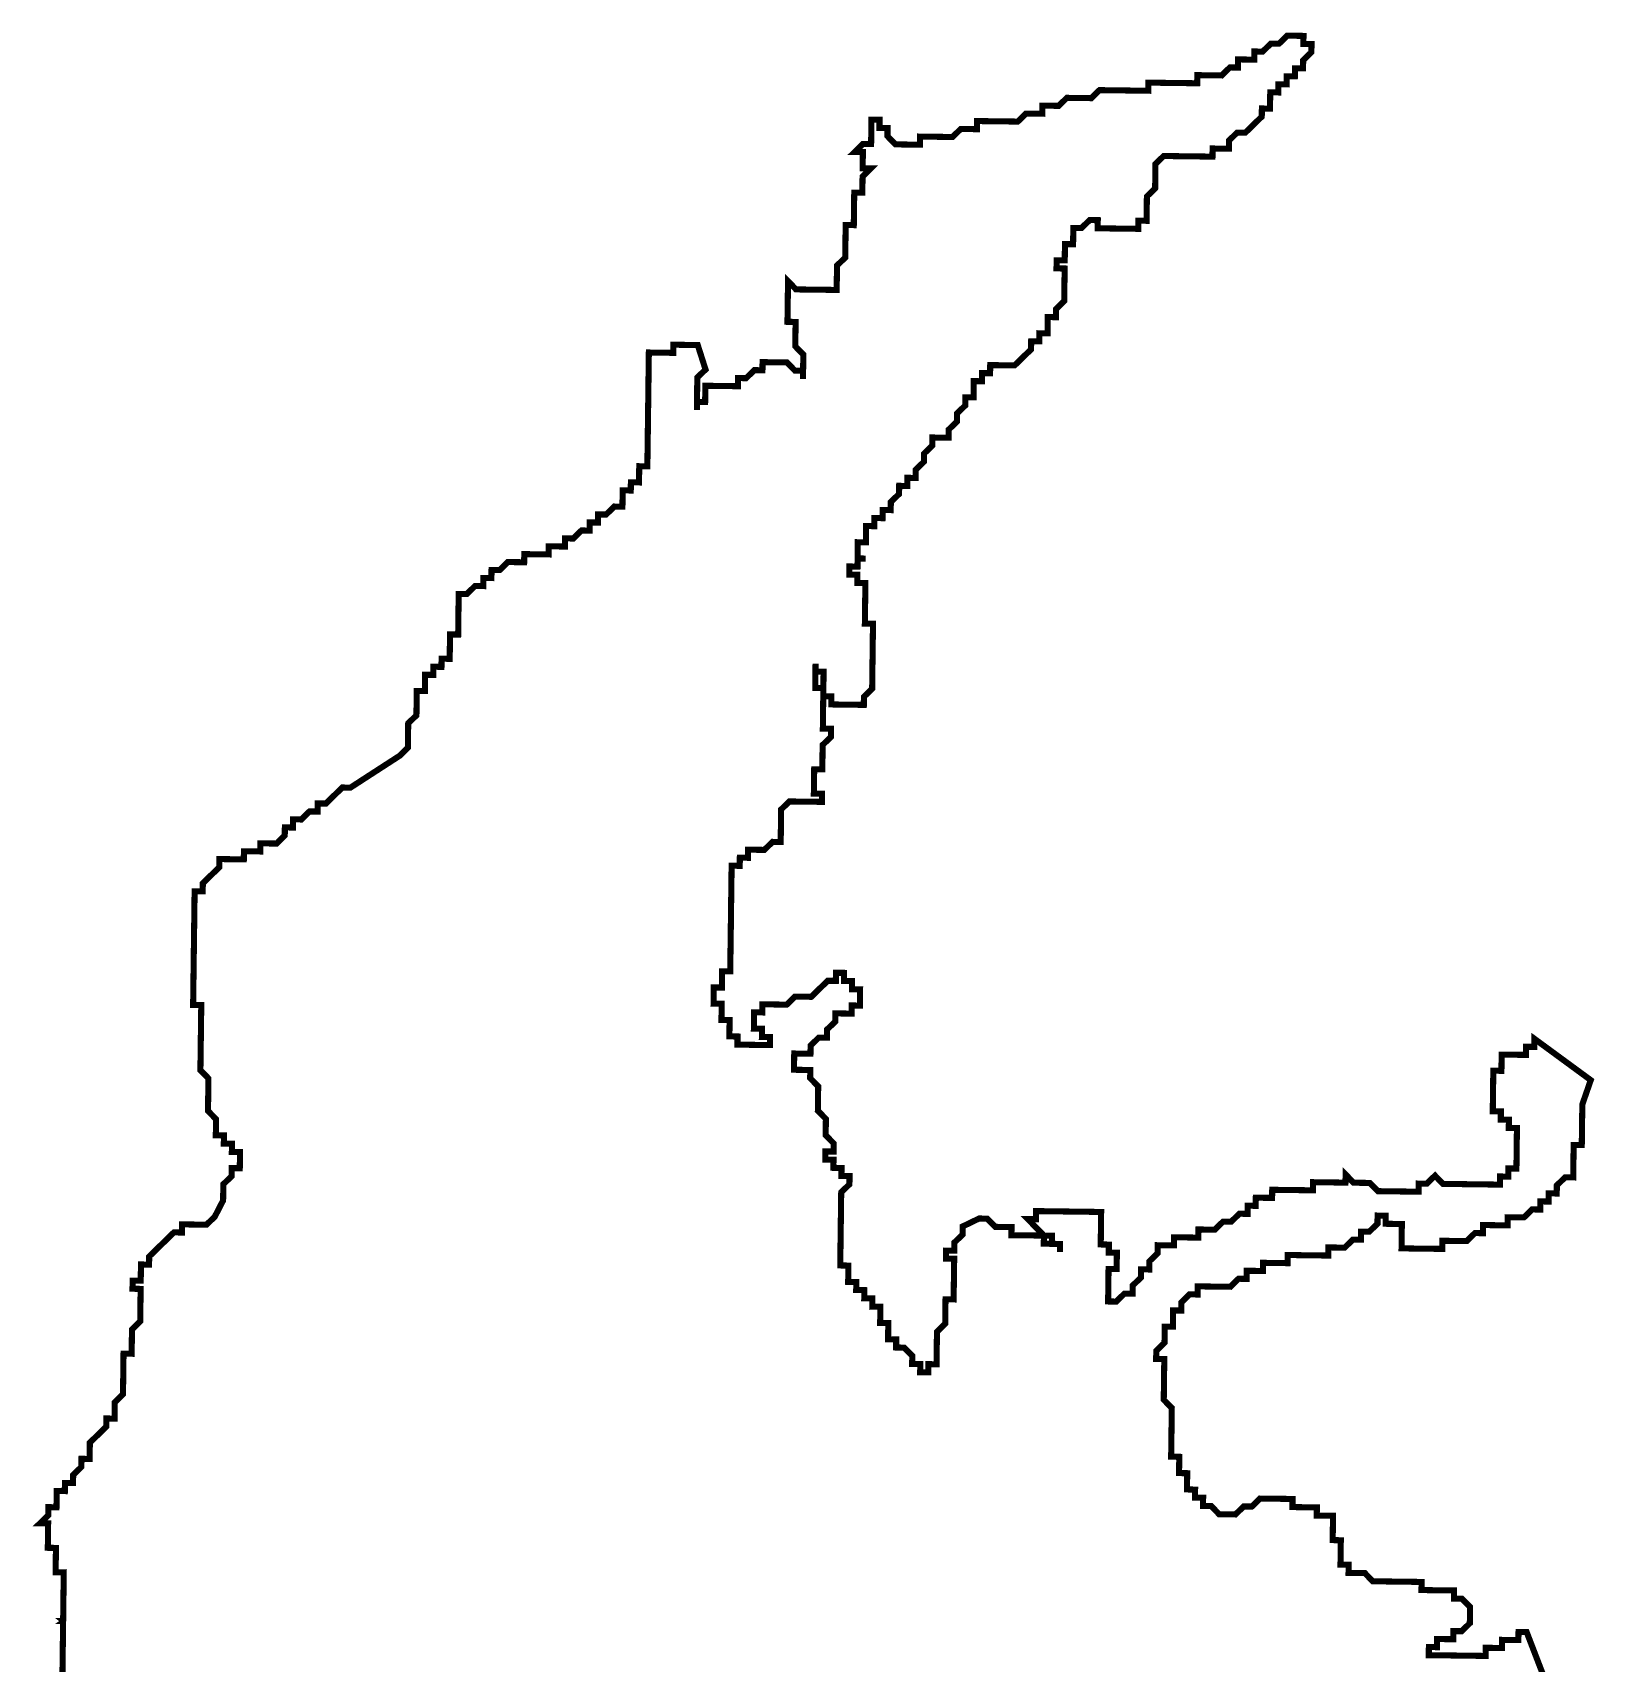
# Model space of a CAD drawing. Header units: metres. Extents: x 257673 to 289848, y 2129691 to 2228029.
# Drawn here: x 266103 to 266868, y 2172162 to 2172962 of the extents above; entities that cross this region are included whole.
import ezdxf

# ---------------------------------------------------------------- set-up
doc = ezdxf.new("R2010")
doc.units = ezdxf.units.M
doc.header["$MEASUREMENT"] = 0
doc.layers.add('HAZARDS LINE', color=1, linetype='Continuous')

msp = doc.modelspace()

# ---------------------------------------------------------------- linework, layer by layer
at = {"layer": 'HAZARDS LINE', "lineweight": 18}
msp.add_lwpolyline([(266117.45, 2172154.94, 2.98, 2.98, 0), (266117.81, 2172182.84, 2.98, 2.98, 0), (266118.12, 2172206.76, 2.98, 2.98, 0), (266114.14, 2172206.81, 2.98, 2.98, 0), (266114.29, 2172218.77, 2.98, 2.98, 0), (266110.31, 2172218.82, 2.98, 2.98, 0), (266110.46, 2172230.78, 2.98, 2.98, 0), (266106.48, 2172230.83, 2.98, 2.98, 0), (266110.51, 2172234.77, 2.98, 2.98, 0), (266110.57, 2172238.75, 2.98, 2.98, 0), (266114.55, 2172238.7, 2.98, 2.98, 0), (266114.66, 2172246.67, 2.98, 2.98, 0), (266118.64, 2172246.62, 2.98, 2.98, 0), (266118.69, 2172250.61, 2.98, 2.98, 0), (266122.68, 2172250.56, 2.98, 2.98, 0), (266122.73, 2172254.54, 2.98, 2.98, 0), (266126.77, 2172258.48, 2.98, 2.98, 0), (266126.82, 2172262.46, 2.98, 2.98, 0), (266130.81, 2172262.41, 2.98, 2.98, 0), (266130.91, 2172270.38, 2.98, 2.98, 0), (266134.95, 2172274.32, 2.98, 2.98, 0), (266138.99, 2172278.25, 2.98, 2.98, 0), (266139.04, 2172282.24, 2.98, 2.98, 0), (266143.02, 2172282.19, 2.98, 2.98, 0), (266143.13, 2172290.16, 2.98, 2.98, 0), (266147.16, 2172294.1, 2.98, 2.98, 0), (266147.42, 2172314.03, 2.98, 2.98, 0), (266151.41, 2172313.98, 2.98, 2.98, 0), (266151.56, 2172325.93, 2.98, 2.98, 0), (266155.6, 2172329.87, 2.98, 2.98, 0), (266155.81, 2172345.81, 2.98, 2.98, 0), (266151.82, 2172345.87, 2.98, 2.98, 0), (266151.88, 2172349.85, 2.98, 2.98, 0), (266155.86, 2172349.8, 2.98, 2.98, 0), (266155.97, 2172357.77, 2.98, 2.98, 0), (266159.95, 2172357.72, 2.98, 2.98, 0), (266160, 2172361.71, 2.98, 2.98, 0), (266164.04, 2172365.64, 2.98, 2.98, 0), (266168.08, 2172369.58, 2.98, 2.98, 0), (266172.12, 2172373.51, 2.98, 2.98, 0), (266176.1, 2172373.46, 2.98, 2.98, 0), (266176.15, 2172377.45, 2.98, 2.98, 0), (266188.11, 2172377.29, 2.98, 2.98, 0), (266192.15, 2172381.22, 2.98, 2.98, 0), (266196.24, 2172389.15, 2.98, 2.98, 0), (266196.34, 2172397.12, 2.98, 2.98, 0), (266200.38, 2172401.05, 2.98, 2.98, 0), (266200.43, 2172405.04, 2.98, 2.98, 0), (266204.42, 2172404.99, 2.98, 2.98, 0), (266204.52, 2172412.96, 2.98, 2.98, 0), (266200.53, 2172413.01, 2.98, 2.98, 0), (266200.59, 2172417, 2.98, 2.98, 0), (266196.6, 2172417.05, 2.98, 2.98, 0), (266196.65, 2172421.04, 2.98, 2.98, 0), (266192.67, 2172421.09, 2.98, 2.98, 0), (266192.77, 2172429.06, 2.98, 2.98, 0), (266188.84, 2172433.1, 2.98, 2.98, 0), (266189.04, 2172449.04, 2.98, 2.98, 0), (266185.11, 2172453.08, 2.98, 2.98, 0), (266185.53, 2172484.97, 2.98, 2.98, 0), (266181.54, 2172485.02, 2.98, 2.98, 0), (266182.27, 2172540.83, 2.98, 2.98, 0), (266186.25, 2172540.78, 2.98, 2.98, 0), (266186.3, 2172544.77, 2.98, 2.98, 0), (266190.34, 2172548.7, 2.98, 2.98, 0), (266194.38, 2172552.64, 2.98, 2.98, 0), (266194.43, 2172556.62, 2.98, 2.98, 0), (266198.42, 2172556.57, 2.98, 2.98, 0), (266202.4, 2172556.52, 2.98, 2.98, 0), (266206.39, 2172556.47, 2.98, 2.98, 0), (266206.44, 2172560.45, 2.98, 2.98, 0), (266210.43, 2172560.4, 2.98, 2.98, 0), (266214.41, 2172560.35, 2.98, 2.98, 0), (266214.46, 2172564.34, 2.98, 2.98, 0), (266218.45, 2172564.28, 2.98, 2.98, 0), (266222.43, 2172564.23, 2.98, 2.98, 0), (266226.47, 2172568.17, 2.98, 2.98, 0), (266226.52, 2172572.15, 2.98, 2.98, 0), (266230.51, 2172572.1, 2.98, 2.98, 0), (266230.56, 2172576.09, 2.98, 2.98, 0), (266234.55, 2172576.04, 2.98, 2.98, 0), (266238.59, 2172579.97, 2.98, 2.98, 0), (266242.57, 2172579.92, 2.98, 2.98, 0), (266242.62, 2172583.91, 2.98, 2.98, 0), (266246.61, 2172583.85, 2.98, 2.98, 0), (266250.65, 2172587.79, 2.98, 2.98, 0), (266254.68, 2172591.72, 2.98, 2.98, 0), (266258.67, 2172591.67, 2.98, 2.98, 0), (266270.73, 2172599.49, 2.98, 2.98, 0), (266282.79, 2172607.3, 2.98, 2.98, 0), (266286.83, 2172611.24, 2.98, 2.98, 0), (266286.88, 2172615.23, 2.98, 2.98, 0), (266286.93, 2172619.21, 2.98, 2.98, 0), (266286.98, 2172623.2, 2.98, 2.98, 0), (266291.02, 2172627.13, 2.98, 2.98, 0), (266291.07, 2172631.12, 2.98, 2.98, 0), (266291.13, 2172635.11, 2.98, 2.98, 0), (266291.18, 2172639.09, 2.98, 2.98, 0), (266295.16, 2172639.04, 2.98, 2.98, 0), (266295.22, 2172643.03, 2.98, 2.98, 0), (266295.27, 2172647.01, 2.98, 2.98, 0), (266299.25, 2172646.96, 2.98, 2.98, 0), (266299.3, 2172650.95, 2.98, 2.98, 0), (266303.29, 2172650.9, 2.98, 2.98, 0), (266303.34, 2172654.88, 2.98, 2.98, 0), (266307.33, 2172654.83, 2.98, 2.98, 0), (266307.38, 2172658.82, 2.98, 2.98, 0), (266307.43, 2172662.8, 2.98, 2.98, 0), (266307.48, 2172666.79, 2.98, 2.98, 0), (266311.47, 2172666.74, 2.98, 2.98, 0), (266311.52, 2172670.72, 2.98, 2.98, 0), (266311.57, 2172674.71, 2.98, 2.98, 0), (266311.63, 2172678.7, 2.98, 2.98, 0), (266311.68, 2172682.68, 2.98, 2.98, 0), (266311.73, 2172686.67, 2.98, 2.98, 0), (266315.71, 2172686.62, 2.98, 2.98, 0), (266319.75, 2172690.55, 2.98, 2.98, 0), (266323.74, 2172690.5, 2.98, 2.98, 0), (266323.79, 2172694.49, 2.98, 2.98, 0), (266327.78, 2172694.43, 2.98, 2.98, 0), (266327.83, 2172698.42, 2.98, 2.98, 0), (266331.81, 2172698.37, 2.98, 2.98, 0), (266335.85, 2172702.3, 2.98, 2.98, 0), (266339.84, 2172702.25, 2.98, 2.98, 0), (266343.82, 2172702.2, 2.98, 2.98, 0), (266343.87, 2172706.19, 2.98, 2.98, 0), (266347.86, 2172706.13, 2.98, 2.98, 0), (266351.85, 2172706.08, 2.98, 2.98, 0), (266355.83, 2172706.03, 2.98, 2.98, 0), (266355.88, 2172710.02, 2.98, 2.98, 0), (266359.87, 2172709.96, 2.98, 2.98, 0), (266363.85, 2172709.91, 2.98, 2.98, 0), (266363.91, 2172713.9, 2.98, 2.98, 0), (266367.89, 2172713.85, 2.98, 2.98, 0), (266371.93, 2172717.78, 2.98, 2.98, 0), (266375.92, 2172717.73, 2.98, 2.98, 0), (266375.97, 2172721.72, 2.98, 2.98, 0), (266379.95, 2172721.66, 2.98, 2.98, 0), (266380, 2172725.65, 2.98, 2.98, 0), (266383.99, 2172725.6, 2.98, 2.98, 0), (266388.03, 2172729.53, 2.98, 2.98, 0), (266392.01, 2172729.48, 2.98, 2.98, 0), (266392.12, 2172737.45, 2.98, 2.98, 0), (266396.1, 2172737.4, 2.98, 2.98, 0), (266396.15, 2172741.39, 2.98, 2.98, 0), (266400.14, 2172741.34, 2.98, 2.98, 0), (266400.19, 2172745.32, 2.98, 2.98, 0), (266400.24, 2172749.31, 2.98, 2.98, 0), (266404.23, 2172749.26, 2.98, 2.98, 0), (266404.28, 2172753.24, 2.98, 2.98, 0), (266404.33, 2172757.23, 2.98, 2.98, 0), (266404.39, 2172761.22, 2.98, 2.98, 0), (266404.44, 2172765.2, 2.98, 2.98, 0), (266404.49, 2172769.19, 2.98, 2.98, 0), (266404.54, 2172773.17, 2.98, 2.98, 0), (266404.59, 2172777.16, 2.98, 2.98, 0), (266404.65, 2172781.15, 2.98, 2.98, 0), (266404.7, 2172785.13, 2.98, 2.98, 0), (266404.75, 2172789.12, 2.98, 2.98, 0), (266404.8, 2172793.11, 2.98, 2.98, 0), (266404.85, 2172797.09, 2.98, 2.98, 0), (266404.9, 2172801.08, 2.98, 2.98, 0), (266404.96, 2172805.07, 2.98, 2.98, 0), (266408.94, 2172805.01, 2.98, 2.98, 0), (266412.93, 2172804.96, 2.98, 2.98, 0), (266416.91, 2172804.91, 2.98, 2.98, 0), (266416.97, 2172808.9, 2.98, 2.98, 0), (266420.95, 2172808.84, 2.98, 2.98, 0), (266428.92, 2172808.74, 2.98, 2.98, 0), (266432.75, 2172796.73, 2.98, 2.98, 0), (266428.72, 2172792.8, 2.98, 2.98, 0), (266428.66, 2172788.81, 2.98, 2.98, 0), (266428.61, 2172784.82, 2.98, 2.98, 0), (266428.56, 2172780.84, 2.98, 2.98, 0), (266428.51, 2172776.85, 2.98, 2.98, 0), (266428.56, 2172780.84, 2.98, 2.98, 0), (266432.55, 2172780.78, 2.98, 2.98, 0), (266432.6, 2172784.77, 2.98, 2.98, 0), (266432.65, 2172788.76, 2.98, 2.98, 0), (266436.63, 2172788.71, 2.98, 2.98, 0), (266440.62, 2172788.65, 2.98, 2.98, 0), (266444.61, 2172788.6, 2.98, 2.98, 0), (266448.59, 2172788.55, 2.98, 2.98, 0), (266448.64, 2172792.54, 2.98, 2.98, 0), (266452.63, 2172792.48, 2.98, 2.98, 0), (266456.67, 2172796.42, 2.98, 2.98, 0), (266460.65, 2172796.37, 2.98, 2.98, 0), (266460.7, 2172800.35, 2.98, 2.98, 0), (266464.69, 2172800.3, 2.98, 2.98, 0), (266468.68, 2172800.25, 2.98, 2.98, 0), (266472.66, 2172800.2, 2.98, 2.98, 0), (266476.6, 2172796.16, 2.98, 2.98, 0), (266480.58, 2172796.11, 2.98, 2.98, 0), (266480.53, 2172792.12, 2.98, 2.98, 0), (266480.58, 2172796.11, 2.98, 2.98, 0), (266480.63, 2172800.09, 2.98, 2.98, 0), (266480.68, 2172804.08, 2.98, 2.98, 0), (266476.75, 2172808.12, 2.98, 2.98, 0), (266476.8, 2172812.1, 2.98, 2.98, 0), (266476.85, 2172816.09, 2.98, 2.98, 0), (266476.91, 2172820.08, 2.98, 2.98, 0), (266472.92, 2172820.13, 2.98, 2.98, 0), (266472.97, 2172824.12, 2.98, 2.98, 0), (266473.02, 2172828.1, 2.98, 2.98, 0), (266473.08, 2172832.09, 2.98, 2.98, 0), (266473.13, 2172836.07, 2.98, 2.98, 0), (266473.18, 2172840.06, 2.98, 2.98, 0), (266477.11, 2172836.02, 2.98, 2.98, 0), (266481.1, 2172835.97, 2.98, 2.98, 0), (266485.09, 2172835.92, 2.98, 2.98, 0), (266489.07, 2172835.87, 2.98, 2.98, 0), (266497.04, 2172835.76, 2.98, 2.98, 0), (266497.09, 2172839.75, 2.98, 2.98, 0), (266497.15, 2172843.74, 2.98, 2.98, 0), (266497.2, 2172847.72, 2.98, 2.98, 0), (266501.24, 2172851.66, 2.98, 2.98, 0), (266501.29, 2172855.64, 2.98, 2.98, 0), (266501.39, 2172863.62, 2.98, 2.98, 0), (266501.44, 2172867.6, 2.98, 2.98, 0), (266505.43, 2172867.55, 2.98, 2.98, 0), (266505.48, 2172871.54, 2.98, 2.98, 0), (266505.53, 2172875.52, 2.98, 2.98, 0), (266505.59, 2172879.51, 2.98, 2.98, 0), (266505.64, 2172883.5, 2.98, 2.98, 0), (266509.62, 2172883.44, 2.98, 2.98, 0), (266509.67, 2172887.43, 2.98, 2.98, 0), (266509.73, 2172891.42, 2.98, 2.98, 0), (266513.76, 2172895.35, 2.98, 2.98, 0), (266509.78, 2172895.4, 2.98, 2.98, 0), (266509.83, 2172899.39, 2.98, 2.98, 0), (266509.88, 2172903.38, 2.98, 2.98, 0), (266505.9, 2172903.43, 2.98, 2.98, 0), (266509.93, 2172907.36, 2.98, 2.98, 0), (266513.92, 2172907.31, 2.98, 2.98, 0), (266513.97, 2172911.3, 2.98, 2.98, 0), (266514.02, 2172915.28, 2.98, 2.98, 0), (266514.08, 2172919.27, 2.98, 2.98, 0), (266518.06, 2172919.22, 2.98, 2.98, 0), (266518.01, 2172915.23, 2.98, 2.98, 0), (266521.99, 2172915.18, 2.98, 2.98, 0), (266521.94, 2172911.19, 2.98, 2.98, 0), (266525.88, 2172907.15, 2.98, 2.98, 0), (266529.86, 2172907.1, 2.98, 2.98, 0), (266533.85, 2172907.05, 2.98, 2.98, 0), (266537.83, 2172907, 2.98, 2.98, 0), (266537.89, 2172910.99, 2.98, 2.98, 0), (266541.87, 2172910.93, 2.98, 2.98, 0), (266545.86, 2172910.88, 2.98, 2.98, 0), (266549.84, 2172910.83, 2.98, 2.98, 0), (266553.83, 2172910.78, 2.98, 2.98, 0), (266557.87, 2172914.71, 2.98, 2.98, 0), (266561.85, 2172914.66, 2.98, 2.98, 0), (266565.84, 2172914.61, 2.98, 2.98, 0), (266565.89, 2172918.59, 2.98, 2.98, 0), (266569.88, 2172918.54, 2.98, 2.98, 0), (266573.86, 2172918.49, 2.98, 2.98, 0), (266577.85, 2172918.44, 2.98, 2.98, 0), (266581.83, 2172918.39, 2.98, 2.98, 0), (266585.82, 2172918.34, 2.98, 2.98, 0), (266589.86, 2172922.27, 2.98, 2.98, 0), (266593.84, 2172922.22, 2.98, 2.98, 0), (266597.83, 2172922.17, 2.98, 2.98, 0), (266597.88, 2172926.15, 2.98, 2.98, 0), (266601.86, 2172926.1, 2.98, 2.98, 0), (266605.85, 2172926.05, 2.98, 2.98, 0), (266609.89, 2172929.98, 2.98, 2.98, 0), (266613.87, 2172929.93, 2.98, 2.98, 0), (266617.86, 2172929.88, 2.98, 2.98, 0), (266621.84, 2172929.83, 2.98, 2.98, 0), (266625.88, 2172933.76, 2.98, 2.98, 0), (266629.87, 2172933.71, 2.98, 2.98, 0), (266633.85, 2172933.66, 2.98, 2.98, 0), (266637.84, 2172933.61, 2.98, 2.98, 0), (266641.83, 2172933.55, 2.98, 2.98, 0), (266645.81, 2172933.5, 2.98, 2.98, 0), (266649.8, 2172933.45, 2.98, 2.98, 0), (266649.85, 2172937.44, 2.98, 2.98, 0), (266653.83, 2172937.39, 2.98, 2.98, 0), (266657.82, 2172937.33, 2.98, 2.98, 0), (266661.81, 2172937.28, 2.98, 2.98, 0), (266665.79, 2172937.23, 2.98, 2.98, 0), (266669.78, 2172937.18, 2.98, 2.98, 0), (266673.76, 2172937.13, 2.98, 2.98, 0), (266673.81, 2172941.11, 2.98, 2.98, 0), (266677.8, 2172941.06, 2.98, 2.98, 0), (266681.79, 2172941.01, 2.98, 2.98, 0), (266685.77, 2172940.96, 2.98, 2.98, 0), (266689.81, 2172944.89, 2.98, 2.98, 0), (266693.8, 2172944.84, 2.98, 2.98, 0), (266693.85, 2172948.83, 2.98, 2.98, 0), (266697.83, 2172948.77, 2.98, 2.98, 0), (266701.82, 2172948.72, 2.98, 2.98, 0), (266701.87, 2172952.71, 2.98, 2.98, 0), (266705.86, 2172952.66, 2.98, 2.98, 0), (266709.89, 2172956.59, 2.98, 2.98, 0), (266713.88, 2172956.54, 2.98, 2.98, 0), (266717.92, 2172960.47, 2.98, 2.98, 0), (266721.9, 2172960.42, 2.98, 2.98, 0), (266725.89, 2172960.37, 2.98, 2.98, 0), (266725.84, 2172956.38, 2.98, 2.98, 0), (266729.82, 2172956.33, 2.98, 2.98, 0), (266729.77, 2172952.34, 2.98, 2.98, 0), (266725.73, 2172948.41, 2.98, 2.98, 0), (266725.68, 2172944.42, 2.98, 2.98, 0), (266721.7, 2172944.48, 2.98, 2.98, 0), (266721.64, 2172940.49, 2.98, 2.98, 0), (266717.66, 2172940.54, 2.98, 2.98, 0), (266717.61, 2172936.56, 2.98, 2.98, 0), (266713.62, 2172936.61, 2.98, 2.98, 0), (266713.57, 2172932.62, 2.98, 2.98, 0), (266709.58, 2172932.67, 2.98, 2.98, 0), (266709.53, 2172928.69, 2.98, 2.98, 0), (266709.48, 2172924.7, 2.98, 2.98, 0), (266705.49, 2172924.75, 2.98, 2.98, 0), (266705.44, 2172920.77, 2.98, 2.98, 0), (266701.4, 2172916.83, 2.98, 2.98, 0), (266697.37, 2172912.9, 2.98, 2.98, 0), (266693.38, 2172912.95, 2.98, 2.98, 0), (266689.34, 2172909.01, 2.98, 2.98, 0), (266689.29, 2172905.03, 2.98, 2.98, 0), (266685.31, 2172905.08, 2.98, 2.98, 0), (266681.32, 2172905.13, 2.98, 2.98, 0), (266681.27, 2172901.14, 2.98, 2.98, 0), (266677.28, 2172901.2, 2.98, 2.98, 0), (266673.3, 2172901.25, 2.98, 2.98, 0), (266669.31, 2172901.3, 2.98, 2.98, 0), (266665.32, 2172901.35, 2.98, 2.98, 0), (266661.34, 2172901.4, 2.98, 2.98, 0), (266657.35, 2172901.46, 2.98, 2.98, 0), (266653.32, 2172897.52, 2.98, 2.98, 0), (266653.26, 2172893.54, 2.98, 2.98, 0), (266653.21, 2172889.55, 2.98, 2.98, 0), (266653.16, 2172885.56, 2.98, 2.98, 0), (266649.12, 2172881.63, 2.98, 2.98, 0), (266649.07, 2172877.64, 2.98, 2.98, 0), (266649.02, 2172873.66, 2.98, 2.98, 0), (266648.97, 2172869.67, 2.98, 2.98, 0), (266644.98, 2172869.72, 2.98, 2.98, 0), (266644.93, 2172865.73, 2.98, 2.98, 0), (266640.94, 2172865.79, 2.98, 2.98, 0), (266636.96, 2172865.84, 2.98, 2.98, 0), (266632.97, 2172865.89, 2.98, 2.98, 0), (266628.99, 2172865.94, 2.98, 2.98, 0), (266625, 2172865.99, 2.98, 2.98, 0), (266625.05, 2172869.98, 2.98, 2.98, 0), (266621.07, 2172870.03, 2.98, 2.98, 0), (266617.03, 2172866.1, 2.98, 2.98, 0), (266613.04, 2172866.15, 2.98, 2.98, 0), (266612.99, 2172862.16, 2.98, 2.98, 0), (266612.94, 2172858.18, 2.98, 2.98, 0), (266608.95, 2172858.23, 2.98, 2.98, 0), (266608.9, 2172854.24, 2.98, 2.98, 0), (266608.85, 2172850.26, 2.98, 2.98, 0), (266604.86, 2172850.31, 2.98, 2.98, 0), (266604.81, 2172846.32, 2.98, 2.98, 0), (266608.8, 2172846.27, 2.98, 2.98, 0), (266608.75, 2172842.28, 2.98, 2.98, 0), (266608.69, 2172838.3, 2.98, 2.98, 0), (266608.64, 2172834.31, 2.98, 2.98, 0), (266608.59, 2172830.32, 2.98, 2.98, 0), (266604.55, 2172826.39, 2.98, 2.98, 0), (266604.5, 2172822.4, 2.98, 2.98, 0), (266600.52, 2172822.46, 2.98, 2.98, 0), (266600.46, 2172818.47, 2.98, 2.98, 0), (266600.41, 2172814.48, 2.98, 2.98, 0), (266596.43, 2172814.53, 2.98, 2.98, 0), (266596.37, 2172810.55, 2.98, 2.98, 0), (266592.39, 2172810.6, 2.98, 2.98, 0), (266592.34, 2172806.61, 2.98, 2.98, 0), (266588.3, 2172802.68, 2.98, 2.98, 0), (266584.26, 2172798.75, 2.98, 2.98, 0), (266580.28, 2172798.8, 2.98, 2.98, 0), (266576.29, 2172798.85, 2.98, 2.98, 0), (266572.3, 2172798.9, 2.98, 2.98, 0), (266572.25, 2172794.91, 2.98, 2.98, 0), (266568.27, 2172794.97, 2.98, 2.98, 0), (266568.21, 2172790.98, 2.98, 2.98, 0), (266564.23, 2172791.03, 2.98, 2.98, 0), (266564.18, 2172787.05, 2.98, 2.98, 0), (266564.13, 2172783.06, 2.98, 2.98, 0), (266560.14, 2172783.11, 2.98, 2.98, 0), (266560.09, 2172779.12, 2.98, 2.98, 0), (266556.05, 2172775.19, 2.98, 2.98, 0), (266556, 2172771.2, 2.98, 2.98, 0), (266551.96, 2172767.27, 2.98, 2.98, 0), (266551.91, 2172763.28, 2.98, 2.98, 0), (266547.92, 2172763.33, 2.98, 2.98, 0), (266543.94, 2172763.39, 2.98, 2.98, 0), (266543.89, 2172759.4, 2.98, 2.98, 0), (266539.85, 2172755.47, 2.98, 2.98, 0), (266539.8, 2172751.48, 2.98, 2.98, 0), (266535.76, 2172747.55, 2.98, 2.98, 0), (266535.71, 2172743.56, 2.98, 2.98, 0), (266531.72, 2172743.61, 2.98, 2.98, 0), (266531.67, 2172739.62, 2.98, 2.98, 0), (266527.68, 2172739.68, 2.98, 2.98, 0), (266527.63, 2172735.69, 2.98, 2.98, 0), (266523.59, 2172731.76, 2.98, 2.98, 0), (266523.54, 2172727.77, 2.98, 2.98, 0), (266519.56, 2172727.82, 2.98, 2.98, 0), (266519.5, 2172723.83, 2.98, 2.98, 0), (266515.52, 2172723.89, 2.98, 2.98, 0), (266515.47, 2172719.9, 2.98, 2.98, 0), (266511.48, 2172719.95, 2.98, 2.98, 0), (266511.43, 2172715.97, 2.98, 2.98, 0), (266511.38, 2172711.98, 2.98, 2.98, 0), (266507.39, 2172712.03, 2.98, 2.98, 0), (266507.34, 2172708.04, 2.98, 2.98, 0), (266507.29, 2172704.06, 2.98, 2.98, 0), (266511.27, 2172704.01, 2.98, 2.98, 0), (266507.29, 2172704.06, 2.98, 2.98, 0), (266507.24, 2172700.07, 2.98, 2.98, 0), (266503.25, 2172700.12, 2.98, 2.98, 0), (266503.2, 2172696.14, 2.98, 2.98, 0), (266507.18, 2172696.09, 2.98, 2.98, 0), (266507.13, 2172692.1, 2.98, 2.98, 0), (266511.12, 2172692.05, 2.98, 2.98, 0), (266511.07, 2172688.06, 2.98, 2.98, 0), (266511.01, 2172684.07, 2.98, 2.98, 0), (266510.96, 2172680.09, 2.98, 2.98, 0), (266510.91, 2172676.1, 2.98, 2.98, 0), (266510.86, 2172672.12, 2.98, 2.98, 0), (266514.84, 2172672.06, 2.98, 2.98, 0), (266514.79, 2172668.08, 2.98, 2.98, 0), (266514.74, 2172664.09, 2.98, 2.98, 0), (266514.69, 2172660.1, 2.98, 2.98, 0), (266514.64, 2172656.12, 2.98, 2.98, 0), (266514.58, 2172652.13, 2.98, 2.98, 0), (266514.53, 2172648.15, 2.98, 2.98, 0), (266514.48, 2172644.16, 2.98, 2.98, 0), (266514.43, 2172640.17, 2.98, 2.98, 0), (266510.39, 2172636.24, 2.98, 2.98, 0), (266510.34, 2172632.25, 2.98, 2.98, 0), (266506.35, 2172632.3, 2.98, 2.98, 0), (266502.37, 2172632.36, 2.98, 2.98, 0), (266498.38, 2172632.41, 2.98, 2.98, 0), (266494.4, 2172632.46, 2.98, 2.98, 0), (266494.45, 2172636.45, 2.98, 2.98, 0), (266490.46, 2172636.5, 2.98, 2.98, 0), (266490.51, 2172640.48, 2.98, 2.98, 0), (266490.57, 2172644.47, 2.98, 2.98, 0), (266490.62, 2172648.46, 2.98, 2.98, 0), (266486.63, 2172648.51, 2.98, 2.98, 0), (266486.68, 2172652.5, 2.98, 2.98, 0), (266486.63, 2172648.51, 2.98, 2.98, 0), (266486.58, 2172644.52, 2.98, 2.98, 0), (266486.53, 2172640.54, 2.98, 2.98, 0), (266490.51, 2172640.48, 2.98, 2.98, 0), (266490.46, 2172636.5, 2.98, 2.98, 0), (266490.41, 2172632.51, 2.98, 2.98, 0), (266490.36, 2172628.53, 2.98, 2.98, 0), (266490.31, 2172624.54, 2.98, 2.98, 0), (266490.26, 2172620.55, 2.98, 2.98, 0), (266494.24, 2172620.5, 2.98, 2.98, 0), (266494.19, 2172616.51, 2.98, 2.98, 0), (266490.15, 2172612.58, 2.98, 2.98, 0), (266490.1, 2172608.59, 2.98, 2.98, 0), (266490.05, 2172604.61, 2.98, 2.98, 0), (266490, 2172600.62, 2.98, 2.98, 0), (266486.01, 2172600.67, 2.98, 2.98, 0), (266485.96, 2172596.69, 2.98, 2.98, 0), (266485.91, 2172592.7, 2.98, 2.98, 0), (266485.85, 2172588.71, 2.98, 2.98, 0), (266489.84, 2172588.66, 2.98, 2.98, 0), (266489.79, 2172584.68, 2.98, 2.98, 0), (266485.8, 2172584.73, 2.98, 2.98, 0), (266481.82, 2172584.78, 2.98, 2.98, 0), (266477.83, 2172584.83, 2.98, 2.98, 0), (266473.85, 2172584.88, 2.98, 2.98, 0), (266469.81, 2172580.95, 2.98, 2.98, 0), (266469.76, 2172576.96, 2.98, 2.98, 0), (266469.7, 2172572.98, 2.98, 2.98, 0), (266469.65, 2172568.99, 2.98, 2.98, 0), (266469.6, 2172565, 2.98, 2.98, 0), (266465.61, 2172565.06, 2.98, 2.98, 0), (266461.58, 2172561.12, 2.98, 2.98, 0), (266457.59, 2172561.17, 2.98, 2.98, 0), (266453.61, 2172561.22, 2.98, 2.98, 0), (266453.55, 2172557.24, 2.98, 2.98, 0), (266449.57, 2172557.29, 2.98, 2.98, 0), (266449.52, 2172553.3, 2.98, 2.98, 0), (266445.53, 2172553.36, 2.98, 2.98, 0), (266445.48, 2172549.37, 2.98, 2.98, 0), (266445.43, 2172545.38, 2.98, 2.98, 0), (266445.38, 2172541.4, 2.98, 2.98, 0), (266445.32, 2172537.41, 2.98, 2.98, 0), (266445.27, 2172533.42, 2.98, 2.98, 0), (266445.22, 2172529.44, 2.98, 2.98, 0), (266445.17, 2172525.45, 2.98, 2.98, 0), (266445.12, 2172521.46, 2.98, 2.98, 0), (266445.06, 2172517.48, 2.98, 2.98, 0), (266445.01, 2172513.49, 2.98, 2.98, 0), (266444.96, 2172509.51, 2.98, 2.98, 0), (266444.91, 2172505.52, 2.98, 2.98, 0), (266444.86, 2172501.53, 2.98, 2.98, 0), (266440.87, 2172501.58, 2.98, 2.98, 0), (266440.82, 2172497.6, 2.98, 2.98, 0), (266440.77, 2172493.61, 2.98, 2.98, 0), (266436.78, 2172493.66, 2.98, 2.98, 0), (266436.73, 2172489.68, 2.98, 2.98, 0), (266436.68, 2172485.69, 2.98, 2.98, 0), (266440.66, 2172485.64, 2.98, 2.98, 0), (266440.61, 2172481.65, 2.98, 2.98, 0), (266440.56, 2172477.67, 2.98, 2.98, 0), (266444.55, 2172477.62, 2.98, 2.98, 0), (266444.49, 2172473.63, 2.98, 2.98, 0), (266444.44, 2172469.64, 2.98, 2.98, 0), (266448.43, 2172469.59, 2.98, 2.98, 0), (266448.38, 2172465.6, 2.98, 2.98, 0), (266452.36, 2172465.55, 2.98, 2.98, 0), (266456.35, 2172465.5, 2.98, 2.98, 0), (266460.33, 2172465.45, 2.98, 2.98, 0), (266464.32, 2172465.4, 2.98, 2.98, 0), (266464.37, 2172469.38, 2.98, 2.98, 0), (266460.38, 2172469.43, 2.98, 2.98, 0), (266460.44, 2172473.42, 2.98, 2.98, 0), (266456.45, 2172473.47, 2.98, 2.98, 0), (266456.5, 2172477.46, 2.98, 2.98, 0), (266456.55, 2172481.45, 2.98, 2.98, 0), (266460.54, 2172481.39, 2.98, 2.98, 0), (266460.59, 2172485.38, 2.98, 2.98, 0), (266464.58, 2172485.33, 2.98, 2.98, 0), (266468.56, 2172485.28, 2.98, 2.98, 0), (266472.55, 2172485.22, 2.98, 2.98, 0), (266476.59, 2172489.16, 2.98, 2.98, 0), (266480.57, 2172489.11, 2.98, 2.98, 0), (266484.56, 2172489.06, 2.98, 2.98, 0), (266488.6, 2172492.99, 2.98, 2.98, 0), (266492.63, 2172496.92, 2.98, 2.98, 0), (266496.62, 2172496.87, 2.98, 2.98, 0), (266496.67, 2172500.86, 2.98, 2.98, 0), (266500.66, 2172500.81, 2.98, 2.98, 0), (266500.6, 2172496.82, 2.98, 2.98, 0), (266504.59, 2172496.77, 2.98, 2.98, 0), (266504.54, 2172492.78, 2.98, 2.98, 0), (266508.52, 2172492.73, 2.98, 2.98, 0), (266508.47, 2172488.74, 2.98, 2.98, 0), (266508.42, 2172484.76, 2.98, 2.98, 0), (266504.43, 2172484.81, 2.98, 2.98, 0), (266504.38, 2172480.82, 2.98, 2.98, 0), (266500.4, 2172480.88, 2.98, 2.98, 0), (266496.41, 2172480.93, 2.98, 2.98, 0), (266496.36, 2172476.94, 2.98, 2.98, 0), (266492.32, 2172473.01, 2.98, 2.98, 0), (266492.27, 2172469.02, 2.98, 2.98, 0), (266488.28, 2172469.07, 2.98, 2.98, 0), (266484.25, 2172465.14, 2.98, 2.98, 0), (266484.19, 2172461.15, 2.98, 2.98, 0), (266480.21, 2172461.2, 2.98, 2.98, 0), (266476.22, 2172461.25, 2.98, 2.98, 0), (266476.17, 2172457.27, 2.98, 2.98, 0), (266476.12, 2172453.28, 2.98, 2.98, 0), (266480.11, 2172453.23, 2.98, 2.98, 0), (266484.09, 2172453.18, 2.98, 2.98, 0), (266484.04, 2172449.19, 2.98, 2.98, 0), (266487.97, 2172445.15, 2.98, 2.98, 0), (266487.92, 2172441.17, 2.98, 2.98, 0), (266487.87, 2172437.18, 2.98, 2.98, 0), (266487.82, 2172433.19, 2.98, 2.98, 0), (266491.75, 2172429.16, 2.98, 2.98, 0), (266491.7, 2172425.17, 2.98, 2.98, 0), (266491.65, 2172421.18, 2.98, 2.98, 0), (266495.58, 2172417.15, 2.98, 2.98, 0), (266495.53, 2172413.16, 2.98, 2.98, 0), (266491.54, 2172413.21, 2.98, 2.98, 0), (266491.49, 2172409.22, 2.98, 2.98, 0), (266495.48, 2172409.17, 2.98, 2.98, 0), (266495.43, 2172405.19, 2.98, 2.98, 0), (266499.41, 2172405.13, 2.98, 2.98, 0), (266499.36, 2172401.15, 2.98, 2.98, 0), (266503.34, 2172401.1, 2.98, 2.98, 0), (266503.29, 2172397.11, 2.98, 2.98, 0), (266499.26, 2172393.18, 2.98, 2.98, 0), (266499.2, 2172389.19, 2.98, 2.98, 0), (266499.15, 2172385.2, 2.98, 2.98, 0), (266499.1, 2172381.22, 2.98, 2.98, 0), (266499.05, 2172377.23, 2.98, 2.98, 0), (266499, 2172373.24, 2.98, 2.98, 0), (266498.94, 2172369.26, 2.98, 2.98, 0), (266498.89, 2172365.27, 2.98, 2.98, 0), (266498.84, 2172361.28, 2.98, 2.98, 0), (266498.79, 2172357.3, 2.98, 2.98, 0), (266502.77, 2172357.25, 2.98, 2.98, 0), (266502.72, 2172353.26, 2.98, 2.98, 0), (266502.67, 2172349.27, 2.98, 2.98, 0), (266506.66, 2172349.22, 2.98, 2.98, 0), (266506.6, 2172345.24, 2.98, 2.98, 0), (266510.59, 2172345.18, 2.98, 2.98, 0), (266510.54, 2172341.2, 2.98, 2.98, 0), (266514.52, 2172341.15, 2.98, 2.98, 0), (266514.47, 2172337.16, 2.98, 2.98, 0), (266518.46, 2172337.11, 2.98, 2.98, 0), (266518.41, 2172333.12, 2.98, 2.98, 0), (266518.35, 2172329.13, 2.98, 2.98, 0), (266522.34, 2172329.08, 2.98, 2.98, 0), (266522.29, 2172325.1, 2.98, 2.98, 0), (266522.24, 2172321.11, 2.98, 2.98, 0), (266526.22, 2172321.06, 2.98, 2.98, 0), (266526.17, 2172317.07, 2.98, 2.98, 0), (266530.16, 2172317.02, 2.98, 2.98, 0), (266534.09, 2172312.98, 2.98, 2.98, 0), (266534.04, 2172309, 2.98, 2.98, 0), (266538.02, 2172308.94, 2.98, 2.98, 0), (266537.97, 2172304.96, 2.98, 2.98, 0), (266541.96, 2172304.91, 2.98, 2.98, 0), (266542.01, 2172308.89, 2.98, 2.98, 0), (266545.99, 2172308.84, 2.98, 2.98, 0), (266546.05, 2172312.83, 2.98, 2.98, 0), (266546.1, 2172316.81, 2.98, 2.98, 0), (266546.15, 2172320.8, 2.98, 2.98, 0), (266546.2, 2172324.79, 2.98, 2.98, 0), (266550.24, 2172328.72, 2.98, 2.98, 0), (266550.29, 2172332.71, 2.98, 2.98, 0), (266550.34, 2172336.69, 2.98, 2.98, 0), (266550.4, 2172340.68, 2.98, 2.98, 0), (266554.38, 2172340.63, 2.98, 2.98, 0), (266554.43, 2172344.61, 2.98, 2.98, 0), (266554.48, 2172348.6, 2.98, 2.98, 0), (266554.54, 2172352.59, 2.98, 2.98, 0), (266554.59, 2172356.57, 2.98, 2.98, 0), (266554.64, 2172360.56, 2.98, 2.98, 0), (266550.65, 2172360.61, 2.98, 2.98, 0), (266550.71, 2172364.6, 2.98, 2.98, 0), (266554.69, 2172364.54, 2.98, 2.98, 0), (266554.74, 2172368.53, 2.98, 2.98, 0), (266558.78, 2172372.47, 2.98, 2.98, 0), (266558.83, 2172376.45, 2.98, 2.98, 0), (266566.86, 2172380.33, 2.98, 2.98, 0), (266570.84, 2172380.28, 2.98, 2.98, 0), (266574.78, 2172376.24, 2.98, 2.98, 0), (266578.76, 2172376.19, 2.98, 2.98, 0), (266582.75, 2172376.14, 2.98, 2.98, 0), (266582.7, 2172372.15, 2.98, 2.98, 0), (266586.68, 2172372.1, 2.98, 2.98, 0), (266590.67, 2172372.05, 2.98, 2.98, 0), (266594.65, 2172372, 2.98, 2.98, 0), (266598.64, 2172371.95, 2.98, 2.98, 0), (266598.59, 2172367.96, 2.98, 2.98, 0), (266602.57, 2172367.91, 2.98, 2.98, 0), (266606.56, 2172367.86, 2.98, 2.98, 0), (266606.51, 2172363.87, 2.98, 2.98, 0), (266606.56, 2172367.86, 2.98, 2.98, 0), (266602.57, 2172367.91, 2.98, 2.98, 0), (266602.62, 2172371.9, 2.98, 2.98, 0), (266598.64, 2172371.95, 2.98, 2.98, 0), (266594.7, 2172375.99, 2.98, 2.98, 0), (266590.77, 2172380.02, 2.98, 2.98, 0), (266594.76, 2172379.97, 2.98, 2.98, 0), (266594.81, 2172383.96, 2.98, 2.98, 0), (266598.79, 2172383.91, 2.98, 2.98, 0), (266606.77, 2172383.8, 2.98, 2.98, 0), (266610.75, 2172383.75, 2.98, 2.98, 0), (266614.74, 2172383.7, 2.98, 2.98, 0), (266618.72, 2172383.65, 2.98, 2.98, 0), (266622.71, 2172383.59, 2.98, 2.98, 0), (266626.69, 2172383.54, 2.98, 2.98, 0), (266626.64, 2172379.56, 2.98, 2.98, 0), (266626.59, 2172375.57, 2.98, 2.98, 0), (266626.54, 2172371.58, 2.98, 2.98, 0), (266626.49, 2172367.6, 2.98, 2.98, 0), (266630.47, 2172367.55, 2.98, 2.98, 0), (266630.42, 2172363.56, 2.98, 2.98, 0), (266634.41, 2172363.51, 2.98, 2.98, 0), (266634.35, 2172359.52, 2.98, 2.98, 0), (266634.3, 2172355.53, 2.98, 2.98, 0), (266630.32, 2172355.59, 2.98, 2.98, 0), (266630.27, 2172351.6, 2.98, 2.98, 0), (266630.21, 2172347.61, 2.98, 2.98, 0), (266630.16, 2172343.63, 2.98, 2.98, 0), (266630.11, 2172339.64, 2.98, 2.98, 0), (266634.1, 2172339.59, 2.98, 2.98, 0), (266638.13, 2172343.52, 2.98, 2.98, 0), (266642.12, 2172343.47, 2.98, 2.98, 0), (266642.17, 2172347.46, 2.98, 2.98, 0), (266646.21, 2172351.39, 2.98, 2.98, 0), (266646.26, 2172355.38, 2.98, 2.98, 0), (266650.25, 2172355.33, 2.98, 2.98, 0), (266650.3, 2172359.31, 2.98, 2.98, 0), (266654.33, 2172363.25, 2.98, 2.98, 0), (266654.39, 2172367.23, 2.98, 2.98, 0), (266658.37, 2172367.18, 2.98, 2.98, 0), (266662.36, 2172367.13, 2.98, 2.98, 0), (266662.41, 2172371.12, 2.98, 2.98, 0), (266666.4, 2172371.07, 2.98, 2.98, 0), (266670.38, 2172371.01, 2.98, 2.98, 0), (266674.37, 2172370.96, 2.98, 2.98, 0), (266674.42, 2172374.95, 2.98, 2.98, 0), (266678.4, 2172374.9, 2.98, 2.98, 0), (266682.39, 2172374.84, 2.98, 2.98, 0), (266686.43, 2172378.78, 2.98, 2.98, 0), (266690.41, 2172378.73, 2.98, 2.98, 0), (266694.45, 2172382.66, 2.98, 2.98, 0), (266698.44, 2172382.61, 2.98, 2.98, 0), (266698.49, 2172386.6, 2.98, 2.98, 0), (266702.47, 2172386.54, 2.98, 2.98, 0), (266702.53, 2172390.53, 2.98, 2.98, 0), (266706.51, 2172390.48, 2.98, 2.98, 0), (266710.5, 2172390.43, 2.98, 2.98, 0), (266710.55, 2172394.41, 2.98, 2.98, 0), (266714.54, 2172394.36, 2.98, 2.98, 0), (266718.52, 2172394.31, 2.98, 2.98, 0), (266722.51, 2172394.26, 2.98, 2.98, 0), (266726.49, 2172394.21, 2.98, 2.98, 0), (266730.48, 2172394.15, 2.98, 2.98, 0), (266730.53, 2172398.14, 2.98, 2.98, 0), (266734.52, 2172398.09, 2.98, 2.98, 0), (266738.5, 2172398.04, 2.98, 2.98, 0), (266742.49, 2172397.98, 2.98, 2.98, 0), (266746.47, 2172397.93, 2.98, 2.98, 0), (266746.53, 2172401.92, 2.98, 2.98, 0), (266750.46, 2172397.88, 2.98, 2.98, 0), (266754.44, 2172397.83, 2.98, 2.98, 0), (266758.43, 2172397.78, 2.98, 2.98, 0), (266762.36, 2172393.74, 2.98, 2.98, 0), (266766.35, 2172393.69, 2.98, 2.98, 0), (266770.34, 2172393.63, 2.98, 2.98, 0), (266774.32, 2172393.58, 2.98, 2.98, 0), (266778.31, 2172393.53, 2.98, 2.98, 0), (266782.29, 2172393.48, 2.98, 2.98, 0), (266782.34, 2172397.47, 2.98, 2.98, 0), (266786.33, 2172397.41, 2.98, 2.98, 0), (266790.37, 2172401.35, 2.98, 2.98, 0), (266794.3, 2172397.31, 2.98, 2.98, 0), (266798.29, 2172397.26, 2.98, 2.98, 0), (266802.27, 2172397.21, 2.98, 2.98, 0), (266806.26, 2172397.15, 2.98, 2.98, 0), (266810.24, 2172397.1, 2.98, 2.98, 0), (266814.23, 2172397.05, 2.98, 2.98, 0), (266818.22, 2172397, 2.98, 2.98, 0), (266822.2, 2172396.95, 2.98, 2.98, 0), (266822.25, 2172400.93, 2.98, 2.98, 0), (266826.24, 2172400.88, 2.98, 2.98, 0), (266826.29, 2172404.87, 2.98, 2.98, 0), (266830.28, 2172404.82, 2.98, 2.98, 0), (266830.33, 2172408.8, 2.98, 2.98, 0), (266830.38, 2172412.79, 2.98, 2.98, 0), (266830.43, 2172416.77, 2.98, 2.98, 0), (266830.48, 2172420.76, 2.98, 2.98, 0), (266830.54, 2172424.75, 2.98, 2.98, 0), (266826.55, 2172424.8, 2.98, 2.98, 0), (266826.6, 2172428.79, 2.98, 2.98, 0), (266822.62, 2172428.84, 2.98, 2.98, 0), (266822.67, 2172432.82, 2.98, 2.98, 0), (266818.68, 2172432.88, 2.98, 2.98, 0), (266818.73, 2172436.86, 2.98, 2.98, 0), (266818.79, 2172440.85, 2.98, 2.98, 0), (266818.84, 2172444.83, 2.98, 2.98, 0), (266818.89, 2172448.82, 2.98, 2.98, 0), (266818.94, 2172452.81, 2.98, 2.98, 0), (266822.93, 2172452.76, 2.98, 2.98, 0), (266822.98, 2172456.74, 2.98, 2.98, 0), (266823.03, 2172460.73, 2.98, 2.98, 0), (266827.02, 2172460.68, 2.98, 2.98, 0), (266831, 2172460.62, 2.98, 2.98, 0), (266834.99, 2172460.57, 2.98, 2.98, 0), (266835.04, 2172464.56, 2.98, 2.98, 0), (266839.03, 2172464.51, 2.98, 2.98, 0), (266839.08, 2172468.49, 2.98, 2.98, 0), (266866.72, 2172448.2, 2.98, 2.98, 0), (266862.58, 2172436.29, 2.98, 2.98, 0), (266862.53, 2172432.3, 2.98, 2.98, 0), (266862.47, 2172428.32, 2.98, 2.98, 0), (266862.42, 2172424.33, 2.98, 2.98, 0), (266862.37, 2172420.35, 2.98, 2.98, 0), (266862.32, 2172416.36, 2.98, 2.98, 0), (266858.33, 2172416.41, 2.98, 2.98, 0), (266858.28, 2172412.43, 2.98, 2.98, 0), (266858.23, 2172408.44, 2.98, 2.98, 0), (266858.18, 2172404.45, 2.98, 2.98, 0), (266858.12, 2172400.47, 2.98, 2.98, 0), (266854.14, 2172400.52, 2.98, 2.98, 0), (266850.1, 2172396.58, 2.98, 2.98, 0), (266850.05, 2172392.6, 2.98, 2.98, 0), (266846.06, 2172392.65, 2.98, 2.98, 0), (266846.01, 2172388.66, 2.98, 2.98, 0), (266842.03, 2172388.71, 2.98, 2.98, 0), (266841.97, 2172384.73, 2.98, 2.98, 0), (266837.99, 2172384.78, 2.98, 2.98, 0), (266833.95, 2172380.85, 2.98, 2.98, 0), (266829.97, 2172380.9, 2.98, 2.98, 0), (266825.98, 2172380.95, 2.98, 2.98, 0), (266825.93, 2172376.96, 2.98, 2.98, 0), (266821.94, 2172377.01, 2.98, 2.98, 0), (266817.96, 2172377.07, 2.98, 2.98, 0), (266813.97, 2172377.12, 2.98, 2.98, 0), (266813.92, 2172373.13, 2.98, 2.98, 0), (266809.93, 2172373.18, 2.98, 2.98, 0), (266805.9, 2172369.25, 2.98, 2.98, 0), (266801.91, 2172369.3, 2.98, 2.98, 0), (266797.92, 2172369.35, 2.98, 2.98, 0), (266793.94, 2172369.41, 2.98, 2.98, 0), (266793.89, 2172365.42, 2.98, 2.98, 0), (266789.9, 2172365.47, 2.98, 2.98, 0), (266785.92, 2172365.52, 2.98, 2.98, 0), (266781.93, 2172365.57, 2.98, 2.98, 0), (266777.94, 2172365.63, 2.98, 2.98, 0), (266773.96, 2172365.68, 2.98, 2.98, 0), (266774.01, 2172369.66, 2.98, 2.98, 0), (266774.06, 2172373.65, 2.98, 2.98, 0), (266774.11, 2172377.64, 2.98, 2.98, 0), (266770.13, 2172377.69, 2.98, 2.98, 0), (266766.14, 2172377.74, 2.98, 2.98, 0), (266766.19, 2172381.73, 2.98, 2.98, 0), (266762.21, 2172381.78, 2.98, 2.98, 0), (266762.16, 2172377.79, 2.98, 2.98, 0), (266758.12, 2172373.86, 2.98, 2.98, 0), (266754.13, 2172373.91, 2.98, 2.98, 0), (266754.08, 2172369.92, 2.98, 2.98, 0), (266750.1, 2172369.98, 2.98, 2.98, 0), (266746.06, 2172366.04, 2.98, 2.98, 0), (266742.07, 2172366.09, 2.98, 2.98, 0), (266738.09, 2172366.15, 2.98, 2.98, 0), (266738.03, 2172362.16, 2.98, 2.98, 0), (266734.05, 2172362.21, 2.98, 2.98, 0), (266730.06, 2172362.26, 2.98, 2.98, 0), (266726.08, 2172362.31, 2.98, 2.98, 0), (266722.09, 2172362.37, 2.98, 2.98, 0), (266718.11, 2172362.42, 2.98, 2.98, 0), (266718.05, 2172358.43, 2.98, 2.98, 0), (266714.07, 2172358.48, 2.98, 2.98, 0), (266710.08, 2172358.54, 2.98, 2.98, 0), (266706.1, 2172358.59, 2.98, 2.98, 0), (266706.05, 2172354.6, 2.98, 2.98, 0), (266702.06, 2172354.65, 2.98, 2.98, 0), (266698.07, 2172354.7, 2.98, 2.98, 0), (266698.02, 2172350.72, 2.98, 2.98, 0), (266694.04, 2172350.77, 2.98, 2.98, 0), (266690, 2172346.84, 2.98, 2.98, 0), (266686.01, 2172346.89, 2.98, 2.98, 0), (266682.03, 2172346.94, 2.98, 2.98, 0), (266678.04, 2172346.99, 2.98, 2.98, 0), (266674.06, 2172347.04, 2.98, 2.98, 0), (266674, 2172343.06, 2.98, 2.98, 0), (266670.02, 2172343.11, 2.98, 2.98, 0), (266665.98, 2172339.17, 2.98, 2.98, 0), (266665.93, 2172335.19, 2.98, 2.98, 0), (266661.94, 2172335.24, 2.98, 2.98, 0), (266661.89, 2172331.25, 2.98, 2.98, 0), (266661.84, 2172327.27, 2.98, 2.98, 0), (266657.85, 2172327.32, 2.98, 2.98, 0), (266657.8, 2172323.33, 2.98, 2.98, 0), (266657.75, 2172319.35, 2.98, 2.98, 0), (266653.71, 2172315.41, 2.98, 2.98, 0), (266653.66, 2172311.43, 2.98, 2.98, 0), (266657.65, 2172311.37, 2.98, 2.98, 0), (266657.59, 2172307.39, 2.98, 2.98, 0), (266657.54, 2172303.4, 2.98, 2.98, 0), (266657.49, 2172299.41, 2.98, 2.98, 0), (266657.44, 2172295.43, 2.98, 2.98, 0), (266657.39, 2172291.44, 2.98, 2.98, 0), (266661.32, 2172287.4, 2.98, 2.98, 0), (266661.27, 2172283.42, 2.98, 2.98, 0), (266661.22, 2172279.43, 2.98, 2.98, 0), (266661.17, 2172275.44, 2.98, 2.98, 0), (266661.11, 2172271.46, 2.98, 2.98, 0), (266661.06, 2172267.47, 2.98, 2.98, 0), (266661.01, 2172263.49, 2.98, 2.98, 0), (266665, 2172263.43, 2.98, 2.98, 0), (266664.94, 2172259.45, 2.98, 2.98, 0), (266664.89, 2172255.46, 2.98, 2.98, 0), (266668.88, 2172255.41, 2.98, 2.98, 0), (266668.83, 2172251.42, 2.98, 2.98, 0), (266668.77, 2172247.44, 2.98, 2.98, 0), (266672.76, 2172247.38, 2.98, 2.98, 0), (266672.71, 2172243.4, 2.98, 2.98, 0), (266676.69, 2172243.35, 2.98, 2.98, 0), (266676.64, 2172239.36, 2.98, 2.98, 0), (266680.63, 2172239.31, 2.98, 2.98, 0), (266684.56, 2172235.27, 2.98, 2.98, 0), (266688.55, 2172235.22, 2.98, 2.98, 0), (266692.53, 2172235.17, 2.98, 2.98, 0), (266696.57, 2172239.1, 2.98, 2.98, 0), (266700.56, 2172239.05, 2.98, 2.98, 0), (266704.59, 2172242.98, 2.98, 2.98, 0), (266708.58, 2172242.93, 2.98, 2.98, 0), (266712.56, 2172242.88, 2.98, 2.98, 0), (266716.55, 2172242.83, 2.98, 2.98, 0), (266720.54, 2172242.78, 2.98, 2.98, 0), (266720.48, 2172238.79, 2.98, 2.98, 0), (266724.47, 2172238.74, 2.98, 2.98, 0), (266728.46, 2172238.69, 2.98, 2.98, 0), (266732.44, 2172238.63, 2.98, 2.98, 0), (266732.39, 2172234.65, 2.98, 2.98, 0), (266736.37, 2172234.6, 2.98, 2.98, 0), (266740.36, 2172234.54, 2.98, 2.98, 0), (266740.31, 2172230.56, 2.98, 2.98, 0), (266740.26, 2172226.57, 2.98, 2.98, 0), (266740.2, 2172222.59, 2.98, 2.98, 0), (266744.19, 2172222.53, 2.98, 2.98, 0), (266744.14, 2172218.55, 2.98, 2.98, 0), (266744.09, 2172214.56, 2.98, 2.98, 0), (266744.03, 2172210.57, 2.98, 2.98, 0), (266748.02, 2172210.52, 2.98, 2.98, 0), (266747.97, 2172206.54, 2.98, 2.98, 0), (266751.95, 2172206.48, 2.98, 2.98, 0), (266755.94, 2172206.43, 2.98, 2.98, 0), (266759.87, 2172202.39, 2.98, 2.98, 0), (266763.86, 2172202.34, 2.98, 2.98, 0), (266767.85, 2172202.29, 2.98, 2.98, 0), (266771.83, 2172202.24, 2.98, 2.98, 0), (266775.82, 2172202.19, 2.98, 2.98, 0), (266779.8, 2172202.13, 2.98, 2.98, 0), (266783.79, 2172202.08, 2.98, 2.98, 0), (266783.74, 2172198.1, 2.98, 2.98, 0), (266787.72, 2172198.04, 2.98, 2.98, 0), (266791.71, 2172197.99, 2.98, 2.98, 0), (266795.69, 2172197.94, 2.98, 2.98, 0), (266799.68, 2172197.89, 2.98, 2.98, 0), (266799.63, 2172193.9, 2.98, 2.98, 0), (266803.61, 2172193.85, 2.98, 2.98, 0), (266807.55, 2172189.81, 2.98, 2.98, 0), (266807.49, 2172185.83, 2.98, 2.98, 0), (266807.44, 2172181.84, 2.98, 2.98, 0), (266803.41, 2172177.91, 2.98, 2.98, 0), (266799.42, 2172177.96, 2.98, 2.98, 0), (266799.37, 2172173.97, 2.98, 2.98, 0), (266795.38, 2172174.02, 2.98, 2.98, 0), (266791.4, 2172174.07, 2.98, 2.98, 0), (266791.34, 2172170.09, 2.98, 2.98, 0), (266787.36, 2172170.14, 2.98, 2.98, 0), (266787.31, 2172166.15, 2.98, 2.98, 0), (266791.29, 2172166.1, 2.98, 2.98, 0), (266795.28, 2172166.05, 2.98, 2.98, 0), (266799.26, 2172166, 2.98, 2.98, 0), (266803.25, 2172165.95, 2.98, 2.98, 0), (266807.24, 2172165.89, 2.98, 2.98, 0), (266811.22, 2172165.84, 2.98, 2.98, 0), (266815.21, 2172165.79, 2.98, 2.98, 0), (266815.26, 2172169.78, 2.98, 2.98, 0), (266819.24, 2172169.73, 2.98, 2.98, 0), (266823.23, 2172169.67, 2.98, 2.98, 0), (266823.28, 2172173.66, 2.98, 2.98, 0), (266827.27, 2172173.61, 2.98, 2.98, 0), (266831.25, 2172173.56, 2.98, 2.98, 0), (266831.31, 2172177.54, 2.98, 2.98, 0), (266835.29, 2172177.49, 2.98, 2.98, 0), (266843, 2172157.45, 2.98, 2.98, 0)], format="xyseb", dxfattribs=at)
at = {"layer": 'HAZARDS LINE', "lineweight": 18, "const_width": 2.99}
msp.add_lwpolyline([(266113.83, 2172182.89), (266117.81, 2172182.84)], close=True, dxfattribs=at)

doc.saveas('drawing.dxf')
